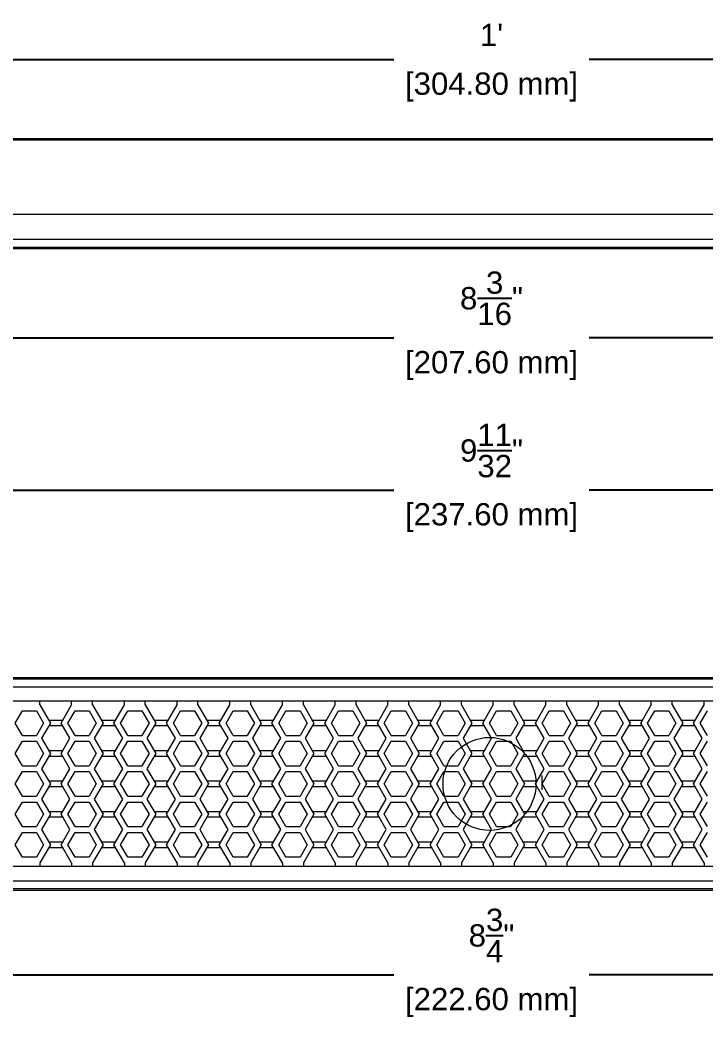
# Model space of a CAD drawing. Header units: inches. Extents: x -2.2 to 18.9, y 3.4 to 18.6.
# Drawn here: x 5.02 to 9.64, y 3.38 to 10.21 of the extents above; entities that cross this region are included whole.
import ezdxf

# ---------------------------------------------------------------- set-up
doc = ezdxf.new("R2010")
doc.units = ezdxf.units.IN
doc.header["$MEASUREMENT"] = 0
doc.layers.get('Defpoints').update_dxf_attribs({"color": 1})
doc.layers.add('Honeycomb', color=7, linetype='Continuous')
doc.styles.add('SLDTEXTSTYLE0', font='TXT', dxfattribs={"width": 0.7})
doc.styles.get("Standard").update_dxf_attribs({"font": 'Arial.ttf'})
doc.dimstyles.new('.1 DIM', dxfattribs={"dimscale": 0, "dimtxt": 0.15, "dimasz": 0.1, "dimexe": 0.18, "dimexo": 0.0625, "dimgap": 0.09, "dimtad": 0, "dimtih": 1, "dimtoh": 1, "dimdec": 5, "dimzin": 0, "dimdsep": 46, "dimlunit": 4, "dimtxsty": 'Standard', "dimcen": 0.09, "dimadec": 0, "dimazin": 0, "dimtfac": 1, "dimtdec": 5, "dimtofl": 0, "dimtmove": 0, "dimatfit": 3, "dimfxl": 1, "dimtolj": 1, "dimtzin": 0, "dimarcsym": 0})

# ---------------------------------------------------------------- blocks, each defined once
blk = doc.blocks.new('*D17')
at = {"layer": 'Defpoints', "color": 0, "lineweight": -2, "transparency": 16777216}
for p, q in [((2.1952, 9.4692), (2.1952, 10.1298)), ((14.1952, 9.4692), (14.1952, 10.1298)), ((2.2952, 9.9498), (7.5373, 9.9498)), ((14.0952, 9.9498), (8.8531, 9.9498))]:
    blk.add_line(p, q, dxfattribs=at)
at = {"layer": 'Defpoints', "color": 0, "transparency": 16777216}
for p in [(2.1952, 9.9498), (2.1952, 9.4067), (14.1952, 9.4067)]:
    blk.add_point(p, dxfattribs=at)
for points in [[(2.2952, 9.9665), (2.2952, 9.9332), (2.1952, 9.9498)], [(14.0952, 9.9665), (14.0952, 9.9332), (14.1952, 9.9498)]]:
    blk.add_solid(points, dxfattribs=at)
at = {"layer": 'Defpoints', "color": 0, "transparency": 16777216, "char_height": 0.15, "attachment_point": 5}
for s, insert in [("\\A1;1'", (8.1952, 10.1148)), ('\\A1;[304.80 mm]', (8.1952, 9.7644))]:
    blk.add_mtext(s, dxfattribs=dict(at, insert=insert))
blk = doc.blocks.new('*D19')
at = {"layer": 'Defpoints', "color": 0, "lineweight": -2, "transparency": 16777216}
for p, q in [((4.1087, 8.4928), (4.1087, 7.8958)), ((12.2817, 8.4928), (12.2817, 7.8958)), ((4.2087, 8.0758), (7.5373, 8.0758)), ((12.1817, 8.0758), (8.8531, 8.0758))]:
    blk.add_line(p, q, dxfattribs=at)
at = {"layer": 'Defpoints', "color": 0, "transparency": 16777216}
for p in [(4.1087, 8.5553), (12.2817, 8.5553), (4.1087, 8.0758)]:
    blk.add_point(p, dxfattribs=at)
for points in [[(4.2087, 8.0925), (4.2087, 8.0592), (4.1087, 8.0758)], [(12.1817, 8.0925), (12.1817, 8.0592), (12.2817, 8.0758)]]:
    blk.add_solid(points, dxfattribs=at)
at = {"layer": 'Defpoints', "color": 0, "transparency": 16777216, "char_height": 0.15, "attachment_point": 5}
for s, insert in [('\\A1;8{\\H1x;\\S3/16;}"', (8.1952, 8.3433)), ('\\A1;[207.60 mm]', (8.1952, 7.8904))]:
    blk.add_mtext(s, dxfattribs=dict(at, insert=insert))
blk = doc.blocks.new('*D24')
at = {"layer": 'Defpoints', "color": 0, "lineweight": -2, "transparency": 16777216}
for p, q in [((3.8133, 4.4052), (3.8133, 3.6107)), ((12.577, 4.4052), (12.577, 3.6107)), ((3.9133, 3.7907), (7.5373, 3.7907)), ((12.477, 3.7907), (8.8531, 3.7907))]:
    blk.add_line(p, q, dxfattribs=at)
at = {"layer": 'Defpoints', "color": 0, "transparency": 16777216}
for p in [(3.8133, 4.4677), (12.577, 4.4677), (12.577, 3.7907)]:
    blk.add_point(p, dxfattribs=at)
for points in [[(3.9133, 3.8074), (3.9133, 3.7741), (3.8133, 3.7907)], [(12.477, 3.8074), (12.477, 3.7741), (12.577, 3.7907)]]:
    blk.add_solid(points, dxfattribs=at)
at = {"layer": 'Defpoints', "color": 0, "transparency": 16777216, "char_height": 0.15, "attachment_point": 5}
for s, insert in [('\\A1;8{\\H1x;\\S3/4;}"', (8.1952, 4.0561)), ('\\A1;[222.60 mm]', (8.1952, 3.6053))]:
    blk.add_mtext(s, dxfattribs=dict(at, insert=insert))
blk = doc.blocks.new('*D30')
at = {"layer": 'Defpoints', "color": 0, "lineweight": -2, "transparency": 16777216}
for p, q in [((3.518, 8.4928), (3.518, 6.8726)), ((12.8723, 8.4928), (12.8723, 6.8726)), ((3.618, 7.0526), (7.5373, 7.0526)), ((12.7723, 7.0526), (8.8531, 7.0526))]:
    blk.add_line(p, q, dxfattribs=at)
at = {"layer": 'Defpoints', "color": 0, "transparency": 16777216}
for p in [(3.518, 8.5553), (12.8723, 8.5553), (3.518, 7.0526)]:
    blk.add_point(p, dxfattribs=at)
for points in [[(3.618, 7.0692), (3.618, 7.0359), (3.518, 7.0526)], [(12.7723, 7.0692), (12.7723, 7.0359), (12.8723, 7.0526)]]:
    blk.add_solid(points, dxfattribs=at)
at = {"layer": 'Defpoints', "color": 0, "transparency": 16777216, "char_height": 0.15, "attachment_point": 5}
for s, insert in [('\\A1;9{\\H1x;\\S11/32;}"', (8.1952, 7.319)), ('\\A1;[237.60 mm]', (8.1952, 6.8671))]:
    blk.add_mtext(s, dxfattribs=dict(at, insert=insert))

msp = doc.modelspace()

# ---------------------------------------------------------------- linework, layer by layer
at = {"layer": 'Honeycomb', "color": 7, "linetype": 'Continuous', "lineweight": 15}
for p, q in [((2.20699, 9.418541), (14.183368, 9.418541)), ((14.183368, 9.40673), (2.20699, 9.40673)), ((14.183368, 8.90655), (2.20699, 8.90655)), ((14.183368, 8.737708), (2.20699, 8.737708)), ((4.120475, 8.686873), (12.269884, 8.686873)), ((12.269884, 8.675062), (4.120475, 8.675062)), ((4.120475, 5.792189), (12.269884, 5.792189)), ((12.269884, 5.780378), (4.120475, 5.780378)), ((4.120475, 5.729197), (12.269884, 5.729197)), ((14.195179, 5.632435), (2.195179, 5.632435)), ((5.155818, 5.60715), (5.155818, 5.632435)), ((5.155818, 5.60715), (5.226282, 5.485103)), ((5.299071, 5.485103), (5.369535, 5.60715)), ((5.369535, 5.60715), (5.369535, 5.632435)), ((5.510463, 5.60715), (5.510463, 5.632435)), ((5.510463, 5.60715), (5.580927, 5.485103)), ((5.653717, 5.485103), (5.724181, 5.60715)), ((5.724181, 5.60715), (5.724181, 5.632435)), ((5.865109, 5.60715), (5.865109, 5.632435)), ((5.865109, 5.60715), (5.935573, 5.485103)), ((6.008363, 5.485103), (6.078827, 5.60715)), ((6.078827, 5.60715), (6.078827, 5.632435)), ((6.219755, 5.60715), (6.219755, 5.632435)), ((6.219755, 5.60715), (6.290219, 5.485103)), ((6.363008, 5.485103), (6.433472, 5.60715)), ((6.433472, 5.60715), (6.433472, 5.632435)), ((6.5744, 5.60715), (6.5744, 5.632435)), ((6.5744, 5.60715), (6.644864, 5.485103)), ((6.717654, 5.485103), (6.788118, 5.60715)), ((6.788118, 5.60715), (6.788118, 5.632435)), ((6.929046, 5.60715), (6.929046, 5.632435)), ((6.929046, 5.60715), (6.99951, 5.485103)), ((7.0723, 5.485103), (7.142764, 5.60715)), ((7.142764, 5.60715), (7.142764, 5.632435)), ((7.283692, 5.60715), (7.283692, 5.632435)), ((7.283692, 5.60715), (7.354156, 5.485103)), ((7.426945, 5.485103), (7.497409, 5.60715)), ((7.497409, 5.60715), (7.497409, 5.632435)), ((7.638337, 5.60715), (7.638337, 5.632435)), ((7.638337, 5.60715), (7.708801, 5.485103)), ((7.781591, 5.485103), (7.852055, 5.60715)), ((7.852055, 5.60715), (7.852055, 5.632435)), ((7.992983, 5.60715), (7.992983, 5.632435)), ((7.992983, 5.60715), (8.063447, 5.485103)), ((8.136237, 5.485103), (8.206701, 5.60715)), ((8.206701, 5.60715), (8.206701, 5.632435)), ((8.347629, 5.60715), (8.347629, 5.632435)), ((8.347629, 5.60715), (8.418093, 5.485103)), ((8.490882, 5.485103), (8.561346, 5.60715)), ((8.561346, 5.60715), (8.561346, 5.632435)), ((8.702274, 5.60715), (8.702274, 5.632435)), ((8.702274, 5.60715), (8.772738, 5.485103)), ((8.845528, 5.485103), (8.915992, 5.60715)), ((8.915992, 5.60715), (8.915992, 5.632435)), ((9.05692, 5.60715), (9.05692, 5.632435)), ((9.05692, 5.60715), (9.127384, 5.485103)), ((9.200174, 5.485103), (9.270638, 5.60715)), ((9.270638, 5.60715), (9.270638, 5.632435)), ((9.411566, 5.60715), (9.411566, 5.632435)), ((9.411566, 5.60715), (9.48203, 5.485103)), ((9.554819, 5.485103), (9.625283, 5.60715)), ((9.625283, 5.60715), (9.625283, 5.632435)), ((4.989886, 5.485103), (5.03762, 5.56778)), ((5.03762, 5.56778), (5.133087, 5.56778)), ((5.133087, 5.56778), (5.180821, 5.485103)), ((5.344532, 5.485103), (5.392266, 5.56778)), ((5.392266, 5.56778), (5.487733, 5.56778)), ((5.487733, 5.56778), (5.535467, 5.485103)), ((5.699178, 5.485103), (5.746911, 5.56778)), ((5.746911, 5.56778), (5.842379, 5.56778)), ((5.842379, 5.56778), (5.890112, 5.485103)), ((6.053823, 5.485103), (6.101557, 5.56778)), ((6.101557, 5.56778), (6.197024, 5.56778)), ((6.197024, 5.56778), (6.244758, 5.485103)), ((6.408469, 5.485103), (6.456203, 5.56778)), ((6.456203, 5.56778), (6.55167, 5.56778)), ((6.55167, 5.56778), (6.599404, 5.485103)), ((6.763115, 5.485103), (6.810848, 5.56778)), ((6.810848, 5.56778), (6.906316, 5.56778)), ((6.906316, 5.56778), (6.954049, 5.485103)), ((7.11776, 5.485103), (7.165494, 5.56778)), ((7.165494, 5.56778), (7.260961, 5.56778)), ((7.260961, 5.56778), (7.308695, 5.485103)), ((7.472406, 5.485103), (7.52014, 5.56778)), ((7.52014, 5.56778), (7.615607, 5.56778)), ((7.615607, 5.56778), (7.663341, 5.485103)), ((7.827052, 5.485103), (7.874785, 5.56778)), ((7.874785, 5.56778), (7.970253, 5.56778)), ((7.970253, 5.56778), (8.017986, 5.485103)), ((8.181697, 5.485103), (8.229431, 5.56778)), ((8.229431, 5.56778), (8.324898, 5.56778)), ((8.324898, 5.56778), (8.372632, 5.485103)), ((8.536343, 5.485103), (8.584077, 5.56778)), ((8.584077, 5.56778), (8.679544, 5.56778)), ((8.679544, 5.56778), (8.727278, 5.485103)), ((8.890989, 5.485103), (8.938722, 5.56778)), ((8.938722, 5.56778), (9.03419, 5.56778)), ((9.03419, 5.56778), (9.081923, 5.485103)), ((9.245634, 5.485103), (9.293368, 5.56778)), ((9.293368, 5.56778), (9.388835, 5.56778)), ((9.388835, 5.56778), (9.436569, 5.485103)), ((9.60028, 5.485103), (9.648014, 5.56778)), ((5.03762, 5.402425), (4.989886, 5.485103)), ((5.180821, 5.485103), (5.133087, 5.402425)), ((5.226282, 5.485103), (5.167183, 5.38274)), ((5.214916, 5.504788), (5.310436, 5.504788)), ((5.310436, 5.465418), (5.214916, 5.465418)), ((5.35817, 5.38274), (5.299071, 5.485103)), ((5.392266, 5.402425), (5.344532, 5.485103)), ((5.535467, 5.485103), (5.487733, 5.402425)), ((5.580927, 5.485103), (5.521828, 5.38274)), ((5.569562, 5.504788), (5.665082, 5.504788)), ((5.665082, 5.465418), (5.569562, 5.465418)), ((5.712816, 5.38274), (5.653717, 5.485103)), ((5.746911, 5.402425), (5.699178, 5.485103)), ((5.890112, 5.485103), (5.842379, 5.402425)), ((5.935573, 5.485103), (5.876474, 5.38274)), ((5.924208, 5.504788), (6.019728, 5.504788)), ((6.019728, 5.465418), (5.924208, 5.465418)), ((6.067461, 5.38274), (6.008363, 5.485103)), ((6.101557, 5.402425), (6.053823, 5.485103)), ((6.244758, 5.485103), (6.197024, 5.402425)), ((6.290219, 5.485103), (6.23112, 5.38274)), ((6.278853, 5.504788), (6.374373, 5.504788)), ((6.374373, 5.465418), (6.278853, 5.465418)), ((6.422107, 5.38274), (6.363008, 5.485103)), ((6.456203, 5.402425), (6.408469, 5.485103)), ((6.599404, 5.485103), (6.55167, 5.402425)), ((6.644864, 5.485103), (6.585765, 5.38274)), ((6.633499, 5.504788), (6.729019, 5.504788)), ((6.729019, 5.465418), (6.633499, 5.465418)), ((6.776753, 5.38274), (6.717654, 5.485103)), ((6.810848, 5.402425), (6.763115, 5.485103)), ((6.954049, 5.485103), (6.906316, 5.402425)), ((6.99951, 5.485103), (6.940411, 5.38274)), ((6.988145, 5.504788), (7.083665, 5.504788)), ((7.083665, 5.465418), (6.988145, 5.465418)), ((7.131398, 5.38274), (7.0723, 5.485103)), ((7.165494, 5.402425), (7.11776, 5.485103)), ((7.308695, 5.485103), (7.260961, 5.402425)), ((7.354156, 5.485103), (7.295057, 5.38274)), ((7.34279, 5.504788), (7.43831, 5.504788)), ((7.43831, 5.465418), (7.34279, 5.465418)), ((7.486044, 5.38274), (7.426945, 5.485103)), ((7.52014, 5.402425), (7.472406, 5.485103)), ((7.663341, 5.485103), (7.615607, 5.402425)), ((7.708801, 5.485103), (7.649702, 5.38274)), ((7.697436, 5.504788), (7.792956, 5.504788)), ((7.792956, 5.465418), (7.697436, 5.465418)), ((7.84069, 5.38274), (7.781591, 5.485103)), ((7.874785, 5.402425), (7.827052, 5.485103)), ((8.017986, 5.485103), (7.970253, 5.402425)), ((8.063447, 5.485103), (8.004348, 5.38274)), ((8.052082, 5.504788), (8.147602, 5.504788)), ((8.147602, 5.465418), (8.052082, 5.465418)), ((8.195335, 5.38274), (8.136237, 5.485103)), ((8.229431, 5.402425), (8.181697, 5.485103)), ((8.372632, 5.485103), (8.324898, 5.402425)), ((8.418093, 5.485103), (8.358994, 5.38274)), ((8.406727, 5.504788), (8.502247, 5.504788)), ((8.502247, 5.465418), (8.406727, 5.465418)), ((8.549981, 5.38274), (8.490882, 5.485103)), ((8.584077, 5.402425), (8.536343, 5.485103)), ((8.727278, 5.485103), (8.679544, 5.402425)), ((8.772738, 5.485103), (8.713639, 5.38274)), ((8.761373, 5.504788), (8.856893, 5.504788)), ((8.856893, 5.465418), (8.761373, 5.465418)), ((8.904627, 5.38274), (8.845528, 5.485103)), ((8.938722, 5.402425), (8.890989, 5.485103)), ((9.081923, 5.485103), (9.03419, 5.402425)), ((9.127384, 5.485103), (9.068285, 5.38274)), ((9.116019, 5.504788), (9.211539, 5.504788)), ((9.211539, 5.465418), (9.116019, 5.465418)), ((9.259272, 5.38274), (9.200174, 5.485103)), ((9.293368, 5.402425), (9.245634, 5.485103)), ((9.436569, 5.485103), (9.388835, 5.402425)), ((9.48203, 5.485103), (9.422931, 5.38274)), ((9.470664, 5.504788), (9.566184, 5.504788)), ((9.566184, 5.465418), (9.470664, 5.465418)), ((9.613918, 5.38274), (9.554819, 5.485103)), ((9.648014, 5.402425), (9.60028, 5.485103)), ((5.03762, 5.402425), (5.133087, 5.402425)), ((5.392266, 5.402425), (5.487733, 5.402425)), ((5.746911, 5.402425), (5.842379, 5.402425)), ((6.101557, 5.402425), (6.197024, 5.402425)), ((6.456203, 5.402425), (6.55167, 5.402425)), ((6.810848, 5.402425), (6.906316, 5.402425)), ((7.165494, 5.402425), (7.260961, 5.402425)), ((7.52014, 5.402425), (7.615607, 5.402425)), ((7.874785, 5.402425), (7.970253, 5.402425)), ((8.229431, 5.402425), (8.324898, 5.402425)), ((8.584077, 5.402425), (8.679544, 5.402425)), ((8.938722, 5.402425), (9.03419, 5.402425)), ((9.293368, 5.402425), (9.388835, 5.402425)), ((4.989886, 5.280378), (5.03762, 5.363055)), ((5.03762, 5.363055), (5.133087, 5.363055)), ((5.133087, 5.363055), (5.180821, 5.280378)), ((5.167183, 5.38274), (5.226282, 5.280378)), ((5.299071, 5.280378), (5.35817, 5.38274)), ((5.344532, 5.280378), (5.392266, 5.363055)), ((5.392266, 5.363055), (5.487733, 5.363055)), ((5.487733, 5.363055), (5.535467, 5.280378)), ((5.521828, 5.38274), (5.580927, 5.280378)), ((5.653717, 5.280378), (5.712816, 5.38274)), ((5.699178, 5.280378), (5.746911, 5.363055)), ((5.746911, 5.363055), (5.842379, 5.363055)), ((5.842379, 5.363055), (5.890112, 5.280378)), ((5.876474, 5.38274), (5.935573, 5.280378)), ((6.008363, 5.280378), (6.067461, 5.38274)), ((6.053823, 5.280378), (6.101557, 5.363055)), ((6.101557, 5.363055), (6.197024, 5.363055)), ((6.197024, 5.363055), (6.244758, 5.280378)), ((6.23112, 5.38274), (6.290219, 5.280378)), ((6.363008, 5.280378), (6.422107, 5.38274)), ((6.408469, 5.280378), (6.456203, 5.363055)), ((6.456203, 5.363055), (6.55167, 5.363055)), ((6.55167, 5.363055), (6.599404, 5.280378)), ((6.585765, 5.38274), (6.644864, 5.280378)), ((6.717654, 5.280378), (6.776753, 5.38274)), ((6.763115, 5.280378), (6.810848, 5.363055)), ((6.810848, 5.363055), (6.906316, 5.363055)), ((6.906316, 5.363055), (6.954049, 5.280378)), ((6.940411, 5.38274), (6.99951, 5.280378)), ((7.0723, 5.280378), (7.131398, 5.38274)), ((7.11776, 5.280378), (7.165494, 5.363055)), ((7.165494, 5.363055), (7.260961, 5.363055)), ((7.260961, 5.363055), (7.308695, 5.280378)), ((7.295057, 5.38274), (7.354156, 5.280378)), ((7.426945, 5.280378), (7.486044, 5.38274)), ((7.472406, 5.280378), (7.52014, 5.363055)), ((7.52014, 5.363055), (7.615607, 5.363055)), ((7.615607, 5.363055), (7.663341, 5.280378)), ((7.649702, 5.38274), (7.708801, 5.280378)), ((7.781591, 5.280378), (7.84069, 5.38274)), ((7.827052, 5.280378), (7.874785, 5.363055)), ((7.874785, 5.363055), (7.970253, 5.363055)), ((7.970253, 5.363055), (8.017986, 5.280378)), ((8.004348, 5.38274), (8.063447, 5.280378)), ((8.136237, 5.280378), (8.195335, 5.38274)), ((8.181697, 5.280378), (8.229431, 5.363055)), ((8.229431, 5.363055), (8.324898, 5.363055)), ((8.324898, 5.363055), (8.372632, 5.280378)), ((8.358994, 5.38274), (8.418093, 5.280378)), ((8.490882, 5.280378), (8.549981, 5.38274)), ((8.536343, 5.280378), (8.584077, 5.363055)), ((8.584077, 5.363055), (8.679544, 5.363055)), ((8.679544, 5.363055), (8.727278, 5.280378)), ((8.713639, 5.38274), (8.772738, 5.280378)), ((8.845528, 5.280378), (8.904627, 5.38274)), ((8.890989, 5.280378), (8.938722, 5.363055)), ((8.938722, 5.363055), (9.03419, 5.363055)), ((9.03419, 5.363055), (9.081923, 5.280378)), ((9.068285, 5.38274), (9.127384, 5.280378)), ((9.200174, 5.280378), (9.259272, 5.38274)), ((9.245634, 5.280378), (9.293368, 5.363055)), ((9.293368, 5.363055), (9.388835, 5.363055)), ((9.388835, 5.363055), (9.436569, 5.280378)), ((9.422931, 5.38274), (9.48203, 5.280378)), ((9.554819, 5.280378), (9.613918, 5.38274)), ((9.60028, 5.280378), (9.648014, 5.363055)), ((5.03762, 5.197701), (4.989886, 5.280378)), ((5.180821, 5.280378), (5.133087, 5.197701)), ((5.226282, 5.280378), (5.167183, 5.178016)), ((5.214916, 5.300063), (5.310436, 5.300063)), ((5.310436, 5.260693), (5.214916, 5.260693)), ((5.35817, 5.178016), (5.299071, 5.280378)), ((5.392266, 5.197701), (5.344532, 5.280378)), ((5.535467, 5.280378), (5.487733, 5.197701)), ((5.580927, 5.280378), (5.521828, 5.178016)), ((5.569562, 5.300063), (5.665082, 5.300063)), ((5.665082, 5.260693), (5.569562, 5.260693)), ((5.712816, 5.178016), (5.653717, 5.280378)), ((5.746911, 5.197701), (5.699178, 5.280378)), ((5.890112, 5.280378), (5.842379, 5.197701)), ((5.935573, 5.280378), (5.876474, 5.178016)), ((5.924208, 5.300063), (6.019728, 5.300063)), ((6.019728, 5.260693), (5.924208, 5.260693)), ((6.067461, 5.178016), (6.008363, 5.280378)), ((6.101557, 5.197701), (6.053823, 5.280378)), ((6.244758, 5.280378), (6.197024, 5.197701)), ((6.290219, 5.280378), (6.23112, 5.178016)), ((6.278853, 5.300063), (6.374373, 5.300063)), ((6.374373, 5.260693), (6.278853, 5.260693)), ((6.422107, 5.178016), (6.363008, 5.280378)), ((6.456203, 5.197701), (6.408469, 5.280378)), ((6.599404, 5.280378), (6.55167, 5.197701)), ((6.644864, 5.280378), (6.585765, 5.178016)), ((6.633499, 5.300063), (6.729019, 5.300063)), ((6.729019, 5.260693), (6.633499, 5.260693)), ((6.776753, 5.178016), (6.717654, 5.280378)), ((6.810848, 5.197701), (6.763115, 5.280378)), ((6.954049, 5.280378), (6.906316, 5.197701)), ((6.99951, 5.280378), (6.940411, 5.178016)), ((6.988145, 5.300063), (7.083665, 5.300063)), ((7.083665, 5.260693), (6.988145, 5.260693)), ((7.131398, 5.178016), (7.0723, 5.280378)), ((7.165494, 5.197701), (7.11776, 5.280378)), ((7.308695, 5.280378), (7.260961, 5.197701)), ((7.354156, 5.280378), (7.295057, 5.178016)), ((7.34279, 5.300063), (7.43831, 5.300063)), ((7.43831, 5.260693), (7.34279, 5.260693)), ((7.486044, 5.178016), (7.426945, 5.280378)), ((7.52014, 5.197701), (7.472406, 5.280378)), ((7.663341, 5.280378), (7.615607, 5.197701)), ((7.708801, 5.280378), (7.649702, 5.178016)), ((7.697436, 5.300063), (7.792956, 5.300063)), ((7.792956, 5.260693), (7.697436, 5.260693)), ((7.84069, 5.178016), (7.781591, 5.280378)), ((7.874785, 5.197701), (7.827052, 5.280378)), ((8.017986, 5.280378), (7.970253, 5.197701)), ((8.063447, 5.280378), (8.004348, 5.178016)), ((8.052082, 5.300063), (8.147602, 5.300063)), ((8.147602, 5.260693), (8.052082, 5.260693)), ((8.195335, 5.178016), (8.136237, 5.280378)), ((8.229431, 5.197701), (8.181697, 5.280378)), ((8.372632, 5.280378), (8.324898, 5.197701)), ((8.418093, 5.280378), (8.358994, 5.178016)), ((8.406727, 5.300063), (8.502247, 5.300063)), ((8.502247, 5.260693), (8.406727, 5.260693)), ((8.549981, 5.178016), (8.490882, 5.280378)), ((8.584077, 5.197701), (8.536343, 5.280378)), ((8.727278, 5.280378), (8.679544, 5.197701)), ((8.772738, 5.280378), (8.713639, 5.178016)), ((8.761373, 5.300063), (8.856893, 5.300063)), ((8.856893, 5.260693), (8.761373, 5.260693)), ((8.904627, 5.178016), (8.845528, 5.280378)), ((8.938722, 5.197701), (8.890989, 5.280378)), ((9.081923, 5.280378), (9.03419, 5.197701)), ((9.127384, 5.280378), (9.068285, 5.178016)), ((9.116019, 5.300063), (9.211539, 5.300063)), ((9.211539, 5.260693), (9.116019, 5.260693)), ((9.259272, 5.178016), (9.200174, 5.280378)), ((9.293368, 5.197701), (9.245634, 5.280378)), ((9.436569, 5.280378), (9.388835, 5.197701)), ((9.48203, 5.280378), (9.422931, 5.178016)), ((9.470664, 5.300063), (9.566184, 5.300063)), ((9.566184, 5.260693), (9.470664, 5.260693)), ((9.613918, 5.178016), (9.554819, 5.280378)), ((9.648014, 5.197701), (9.60028, 5.280378)), ((5.03762, 5.197701), (5.133087, 5.197701)), ((5.392266, 5.197701), (5.487733, 5.197701)), ((5.746911, 5.197701), (5.842379, 5.197701)), ((6.101557, 5.197701), (6.197024, 5.197701)), ((6.456203, 5.197701), (6.55167, 5.197701)), ((6.810848, 5.197701), (6.906316, 5.197701)), ((7.165494, 5.197701), (7.260961, 5.197701)), ((7.52014, 5.197701), (7.615607, 5.197701)), ((7.874785, 5.197701), (7.970253, 5.197701)), ((8.229431, 5.197701), (8.324898, 5.197701)), ((8.584077, 5.197701), (8.679544, 5.197701)), ((8.938722, 5.197701), (9.03419, 5.197701)), ((9.293368, 5.197701), (9.388835, 5.197701)), ((4.989886, 5.075654), (5.03762, 5.158331)), ((5.03762, 5.158331), (5.133087, 5.158331)), ((5.133087, 5.158331), (5.180821, 5.075654)), ((5.167183, 5.178016), (5.226282, 5.075654)), ((5.299071, 5.075654), (5.35817, 5.178016)), ((5.344532, 5.075654), (5.392266, 5.158331)), ((5.392266, 5.158331), (5.487733, 5.158331)), ((5.487733, 5.158331), (5.535467, 5.075654)), ((5.521828, 5.178016), (5.580927, 5.075654)), ((5.653717, 5.075654), (5.712816, 5.178016)), ((5.699178, 5.075654), (5.746911, 5.158331)), ((5.746911, 5.158331), (5.842379, 5.158331)), ((5.842379, 5.158331), (5.890112, 5.075654)), ((5.876474, 5.178016), (5.935573, 5.075654)), ((6.008363, 5.075654), (6.067461, 5.178016)), ((6.053823, 5.075654), (6.101557, 5.158331)), ((6.101557, 5.158331), (6.197024, 5.158331)), ((6.197024, 5.158331), (6.244758, 5.075654)), ((6.23112, 5.178016), (6.290219, 5.075654)), ((6.363008, 5.075654), (6.422107, 5.178016)), ((6.408469, 5.075654), (6.456203, 5.158331)), ((6.456203, 5.158331), (6.55167, 5.158331)), ((6.55167, 5.158331), (6.599404, 5.075654)), ((6.585765, 5.178016), (6.644864, 5.075654)), ((6.717654, 5.075654), (6.776753, 5.178016)), ((6.763115, 5.075654), (6.810848, 5.158331)), ((6.810848, 5.158331), (6.906316, 5.158331)), ((6.906316, 5.158331), (6.954049, 5.075654)), ((6.940411, 5.178016), (6.99951, 5.075654)), ((7.0723, 5.075654), (7.131398, 5.178016)), ((7.11776, 5.075654), (7.165494, 5.158331)), ((7.165494, 5.158331), (7.260961, 5.158331)), ((7.260961, 5.158331), (7.308695, 5.075654)), ((7.295057, 5.178016), (7.354156, 5.075654)), ((7.426945, 5.075654), (7.486044, 5.178016)), ((7.472406, 5.075654), (7.52014, 5.158331)), ((7.52014, 5.158331), (7.615607, 5.158331)), ((7.615607, 5.158331), (7.663341, 5.075654)), ((7.649702, 5.178016), (7.708801, 5.075654)), ((7.781591, 5.075654), (7.84069, 5.178016)), ((7.827052, 5.075654), (7.874785, 5.158331)), ((7.874785, 5.158331), (7.970253, 5.158331)), ((7.970253, 5.158331), (8.017986, 5.075654)), ((8.004348, 5.178016), (8.063447, 5.075654)), ((8.136237, 5.075654), (8.195335, 5.178016)), ((8.181697, 5.075654), (8.229431, 5.158331)), ((8.229431, 5.158331), (8.324898, 5.158331)), ((8.324898, 5.158331), (8.372632, 5.075654)), ((8.358994, 5.178016), (8.418093, 5.075654)), ((8.490882, 5.075654), (8.549981, 5.178016)), ((8.536343, 5.075654), (8.584077, 5.158331)), ((8.584077, 5.158331), (8.679544, 5.158331)), ((8.679544, 5.158331), (8.727278, 5.075654)), ((8.713639, 5.178016), (8.772738, 5.075654)), ((8.845528, 5.075654), (8.904627, 5.178016)), ((8.890989, 5.075654), (8.938722, 5.158331)), ((8.938722, 5.158331), (9.03419, 5.158331)), ((9.03419, 5.158331), (9.081923, 5.075654)), ((9.068285, 5.178016), (9.127384, 5.075654)), ((9.200174, 5.075654), (9.259272, 5.178016)), ((9.245634, 5.075654), (9.293368, 5.158331)), ((9.293368, 5.158331), (9.388835, 5.158331)), ((9.388835, 5.158331), (9.436569, 5.075654)), ((9.422931, 5.178016), (9.48203, 5.075654)), ((9.554819, 5.075654), (9.613918, 5.178016)), ((9.60028, 5.075654), (9.648014, 5.158331)), ((5.03762, 4.992977), (4.989886, 5.075654)), ((5.180821, 5.075654), (5.133087, 4.992977)), ((5.226282, 5.075654), (5.167183, 4.973292)), ((5.214916, 5.095339), (5.310436, 5.095339)), ((5.310436, 5.055969), (5.214916, 5.055969)), ((5.35817, 4.973292), (5.299071, 5.075654)), ((5.392266, 4.992977), (5.344532, 5.075654)), ((5.535467, 5.075654), (5.487733, 4.992977)), ((5.580927, 5.075654), (5.521828, 4.973292)), ((5.569562, 5.095339), (5.665082, 5.095339)), ((5.665082, 5.055969), (5.569562, 5.055969)), ((5.712816, 4.973292), (5.653717, 5.075654)), ((5.746911, 4.992977), (5.699178, 5.075654)), ((5.890112, 5.075654), (5.842379, 4.992977)), ((5.935573, 5.075654), (5.876474, 4.973292)), ((5.924208, 5.095339), (6.019728, 5.095339)), ((6.019728, 5.055969), (5.924208, 5.055969)), ((6.067461, 4.973292), (6.008363, 5.075654)), ((6.101557, 4.992977), (6.053823, 5.075654)), ((6.244758, 5.075654), (6.197024, 4.992977)), ((6.290219, 5.075654), (6.23112, 4.973292)), ((6.278853, 5.095339), (6.374373, 5.095339)), ((6.374373, 5.055969), (6.278853, 5.055969)), ((6.422107, 4.973292), (6.363008, 5.075654)), ((6.456203, 4.992977), (6.408469, 5.075654)), ((6.599404, 5.075654), (6.55167, 4.992977)), ((6.644864, 5.075654), (6.585765, 4.973292)), ((6.633499, 5.095339), (6.729019, 5.095339)), ((6.729019, 5.055969), (6.633499, 5.055969)), ((6.776753, 4.973292), (6.717654, 5.075654)), ((6.810848, 4.992977), (6.763115, 5.075654)), ((6.954049, 5.075654), (6.906316, 4.992977)), ((6.99951, 5.075654), (6.940411, 4.973292)), ((6.988145, 5.095339), (7.083665, 5.095339)), ((7.083665, 5.055969), (6.988145, 5.055969)), ((7.131398, 4.973292), (7.0723, 5.075654)), ((7.165494, 4.992977), (7.11776, 5.075654)), ((7.308695, 5.075654), (7.260961, 4.992977)), ((7.354156, 5.075654), (7.295057, 4.973292)), ((7.34279, 5.095339), (7.43831, 5.095339)), ((7.43831, 5.055969), (7.34279, 5.055969)), ((7.486044, 4.973292), (7.426945, 5.075654)), ((7.52014, 4.992977), (7.472406, 5.075654)), ((7.663341, 5.075654), (7.615607, 4.992977)), ((7.708801, 5.075654), (7.649702, 4.973292)), ((7.697436, 5.095339), (7.792956, 5.095339)), ((7.792956, 5.055969), (7.697436, 5.055969)), ((7.84069, 4.973292), (7.781591, 5.075654)), ((7.874785, 4.992977), (7.827052, 5.075654)), ((8.017986, 5.075654), (7.970253, 4.992977)), ((8.063447, 5.075654), (8.004348, 4.973292)), ((8.052082, 5.095339), (8.147602, 5.095339)), ((8.147602, 5.055969), (8.052082, 5.055969)), ((8.195335, 4.973292), (8.136237, 5.075654)), ((8.229431, 4.992977), (8.181697, 5.075654)), ((8.372632, 5.075654), (8.324898, 4.992977)), ((8.418093, 5.075654), (8.358994, 4.973292)), ((8.406727, 5.095339), (8.502247, 5.095339)), ((8.502247, 5.055969), (8.406727, 5.055969)), ((8.549981, 4.973292), (8.490882, 5.075654)), ((8.584077, 4.992977), (8.536343, 5.075654)), ((8.727278, 5.075654), (8.679544, 4.992977)), ((8.772738, 5.075654), (8.713639, 4.973292)), ((8.761373, 5.095339), (8.856893, 5.095339)), ((8.856893, 5.055969), (8.761373, 5.055969)), ((8.904627, 4.973292), (8.845528, 5.075654)), ((8.938722, 4.992977), (8.890989, 5.075654)), ((9.081923, 5.075654), (9.03419, 4.992977)), ((9.127384, 5.075654), (9.068285, 4.973292)), ((9.116019, 5.095339), (9.211539, 5.095339)), ((9.211539, 5.055969), (9.116019, 5.055969)), ((9.259272, 4.973292), (9.200174, 5.075654)), ((9.293368, 4.992977), (9.245634, 5.075654)), ((9.436569, 5.075654), (9.388835, 4.992977)), ((9.48203, 5.075654), (9.422931, 4.973292)), ((9.470664, 5.095339), (9.566184, 5.095339)), ((9.566184, 5.055969), (9.470664, 5.055969)), ((9.613918, 4.973292), (9.554819, 5.075654)), ((9.648014, 4.992977), (9.60028, 5.075654)), ((5.03762, 4.992977), (5.133087, 4.992977)), ((5.392266, 4.992977), (5.487733, 4.992977)), ((5.746911, 4.992977), (5.842379, 4.992977)), ((6.101557, 4.992977), (6.197024, 4.992977)), ((6.456203, 4.992977), (6.55167, 4.992977)), ((6.810848, 4.992977), (6.906316, 4.992977)), ((7.165494, 4.992977), (7.260961, 4.992977)), ((7.52014, 4.992977), (7.615607, 4.992977)), ((7.874785, 4.992977), (7.970253, 4.992977)), ((8.229431, 4.992977), (8.324898, 4.992977)), ((8.584077, 4.992977), (8.679544, 4.992977)), ((8.938722, 4.992977), (9.03419, 4.992977)), ((9.293368, 4.992977), (9.388835, 4.992977)), ((4.989886, 4.870929), (5.03762, 4.953607)), ((5.03762, 4.953607), (5.133087, 4.953607)), ((5.133087, 4.953607), (5.180821, 4.870929)), ((5.167183, 4.973292), (5.226282, 4.870929)), ((5.299071, 4.870929), (5.35817, 4.973292)), ((5.344532, 4.870929), (5.392266, 4.953607)), ((5.392266, 4.953607), (5.487733, 4.953607)), ((5.487733, 4.953607), (5.535467, 4.870929)), ((5.521828, 4.973292), (5.580927, 4.870929)), ((5.653717, 4.870929), (5.712816, 4.973292)), ((5.699178, 4.870929), (5.746911, 4.953607)), ((5.746911, 4.953607), (5.842379, 4.953607)), ((5.842379, 4.953607), (5.890112, 4.870929)), ((5.876474, 4.973292), (5.935573, 4.870929)), ((6.008363, 4.870929), (6.067461, 4.973292)), ((6.053823, 4.870929), (6.101557, 4.953607)), ((6.101557, 4.953607), (6.197024, 4.953607)), ((6.197024, 4.953607), (6.244758, 4.870929)), ((6.23112, 4.973292), (6.290219, 4.870929)), ((6.363008, 4.870929), (6.422107, 4.973292)), ((6.408469, 4.870929), (6.456203, 4.953607)), ((6.456203, 4.953607), (6.55167, 4.953607)), ((6.55167, 4.953607), (6.599404, 4.870929)), ((6.585765, 4.973292), (6.644864, 4.870929)), ((6.717654, 4.870929), (6.776753, 4.973292)), ((6.763115, 4.870929), (6.810848, 4.953607)), ((6.810848, 4.953607), (6.906316, 4.953607)), ((6.906316, 4.953607), (6.954049, 4.870929)), ((6.940411, 4.973292), (6.99951, 4.870929)), ((7.0723, 4.870929), (7.131398, 4.973292)), ((7.11776, 4.870929), (7.165494, 4.953607)), ((7.165494, 4.953607), (7.260961, 4.953607)), ((7.260961, 4.953607), (7.308695, 4.870929)), ((7.295057, 4.973292), (7.354156, 4.870929)), ((7.426945, 4.870929), (7.486044, 4.973292)), ((7.472406, 4.870929), (7.52014, 4.953607)), ((7.52014, 4.953607), (7.615607, 4.953607)), ((7.615607, 4.953607), (7.663341, 4.870929)), ((7.649702, 4.973292), (7.708801, 4.870929)), ((7.781591, 4.870929), (7.84069, 4.973292)), ((7.827052, 4.870929), (7.874785, 4.953607)), ((7.874785, 4.953607), (7.970253, 4.953607)), ((7.970253, 4.953607), (8.017986, 4.870929)), ((8.004348, 4.973292), (8.063447, 4.870929)), ((8.136237, 4.870929), (8.195335, 4.973292)), ((8.181697, 4.870929), (8.229431, 4.953607)), ((8.229431, 4.953607), (8.324898, 4.953607)), ((8.324898, 4.953607), (8.372632, 4.870929)), ((8.358994, 4.973292), (8.418093, 4.870929)), ((8.490882, 4.870929), (8.549981, 4.973292)), ((8.536343, 4.870929), (8.584077, 4.953607)), ((8.584077, 4.953607), (8.679544, 4.953607)), ((8.679544, 4.953607), (8.727278, 4.870929)), ((8.713639, 4.973292), (8.772738, 4.870929)), ((8.845528, 4.870929), (8.904627, 4.973292)), ((8.890989, 4.870929), (8.938722, 4.953607)), ((8.938722, 4.953607), (9.03419, 4.953607)), ((9.03419, 4.953607), (9.081923, 4.870929)), ((9.068285, 4.973292), (9.127384, 4.870929)), ((9.200174, 4.870929), (9.259272, 4.973292)), ((9.245634, 4.870929), (9.293368, 4.953607)), ((9.293368, 4.953607), (9.388835, 4.953607)), ((9.388835, 4.953607), (9.436569, 4.870929)), ((9.422931, 4.973292), (9.48203, 4.870929)), ((9.554819, 4.870929), (9.613918, 4.973292)), ((9.60028, 4.870929), (9.648014, 4.953607)), ((5.03762, 4.788252), (4.989886, 4.870929)), ((5.180821, 4.870929), (5.133087, 4.788252)), ((5.226282, 4.870929), (5.167183, 4.768567)), ((5.214916, 4.890614), (5.310436, 4.890614)), ((5.310436, 4.851244), (5.214916, 4.851244)), ((5.35817, 4.768567), (5.299071, 4.870929)), ((5.392266, 4.788252), (5.344532, 4.870929)), ((5.535467, 4.870929), (5.487733, 4.788252)), ((5.580927, 4.870929), (5.521828, 4.768567)), ((5.569562, 4.890614), (5.665082, 4.890614)), ((5.665082, 4.851244), (5.569562, 4.851244)), ((5.712816, 4.768567), (5.653717, 4.870929)), ((5.746911, 4.788252), (5.699178, 4.870929)), ((5.890112, 4.870929), (5.842379, 4.788252)), ((5.935573, 4.870929), (5.876474, 4.768567)), ((5.924208, 4.890614), (6.019728, 4.890614)), ((6.019728, 4.851244), (5.924208, 4.851244)), ((6.067461, 4.768567), (6.008363, 4.870929)), ((6.101557, 4.788252), (6.053823, 4.870929)), ((6.244758, 4.870929), (6.197024, 4.788252)), ((6.290219, 4.870929), (6.23112, 4.768567)), ((6.278853, 4.890614), (6.374373, 4.890614)), ((6.374373, 4.851244), (6.278853, 4.851244)), ((6.422107, 4.768567), (6.363008, 4.870929)), ((6.456203, 4.788252), (6.408469, 4.870929)), ((6.599404, 4.870929), (6.55167, 4.788252)), ((6.644864, 4.870929), (6.585765, 4.768567)), ((6.633499, 4.890614), (6.729019, 4.890614)), ((6.729019, 4.851244), (6.633499, 4.851244)), ((6.776753, 4.768567), (6.717654, 4.870929)), ((6.810848, 4.788252), (6.763115, 4.870929)), ((6.954049, 4.870929), (6.906316, 4.788252)), ((6.99951, 4.870929), (6.940411, 4.768567)), ((6.988145, 4.890614), (7.083665, 4.890614)), ((7.083665, 4.851244), (6.988145, 4.851244)), ((7.131398, 4.768567), (7.0723, 4.870929)), ((7.165494, 4.788252), (7.11776, 4.870929)), ((7.308695, 4.870929), (7.260961, 4.788252)), ((7.354156, 4.870929), (7.295057, 4.768567)), ((7.34279, 4.890614), (7.43831, 4.890614)), ((7.43831, 4.851244), (7.34279, 4.851244)), ((7.486044, 4.768567), (7.426945, 4.870929)), ((7.52014, 4.788252), (7.472406, 4.870929)), ((7.663341, 4.870929), (7.615607, 4.788252)), ((7.708801, 4.870929), (7.649702, 4.768567)), ((7.697436, 4.890614), (7.792956, 4.890614)), ((7.792956, 4.851244), (7.697436, 4.851244)), ((7.84069, 4.768567), (7.781591, 4.870929)), ((7.874785, 4.788252), (7.827052, 4.870929)), ((8.017986, 4.870929), (7.970253, 4.788252)), ((8.063447, 4.870929), (8.004348, 4.768567)), ((8.052082, 4.890614), (8.147602, 4.890614)), ((8.147602, 4.851244), (8.052082, 4.851244)), ((8.195335, 4.768567), (8.136237, 4.870929)), ((8.229431, 4.788252), (8.181697, 4.870929)), ((8.372632, 4.870929), (8.324898, 4.788252)), ((8.418093, 4.870929), (8.358994, 4.768567)), ((8.406727, 4.890614), (8.502247, 4.890614)), ((8.502247, 4.851244), (8.406727, 4.851244)), ((8.549981, 4.768567), (8.490882, 4.870929)), ((8.584077, 4.788252), (8.536343, 4.870929)), ((8.727278, 4.870929), (8.679544, 4.788252)), ((8.772738, 4.870929), (8.713639, 4.768567)), ((8.761373, 4.890614), (8.856893, 4.890614)), ((8.856893, 4.851244), (8.761373, 4.851244)), ((8.904627, 4.768567), (8.845528, 4.870929)), ((8.938722, 4.788252), (8.890989, 4.870929)), ((9.081923, 4.870929), (9.03419, 4.788252)), ((9.127384, 4.870929), (9.068285, 4.768567)), ((9.116019, 4.890614), (9.211539, 4.890614)), ((9.211539, 4.851244), (9.116019, 4.851244)), ((9.259272, 4.768567), (9.200174, 4.870929)), ((9.293368, 4.788252), (9.245634, 4.870929)), ((9.436569, 4.870929), (9.388835, 4.788252)), ((9.48203, 4.870929), (9.422931, 4.768567)), ((9.470664, 4.890614), (9.566184, 4.890614)), ((9.566184, 4.851244), (9.470664, 4.851244)), ((9.613918, 4.768567), (9.554819, 4.870929)), ((9.648014, 4.788252), (9.60028, 4.870929)), ((5.03762, 4.788252), (5.133087, 4.788252)), ((5.392266, 4.788252), (5.487733, 4.788252)), ((5.746911, 4.788252), (5.842379, 4.788252)), ((6.101557, 4.788252), (6.197024, 4.788252)), ((6.456203, 4.788252), (6.55167, 4.788252)), ((6.810848, 4.788252), (6.906316, 4.788252)), ((7.165494, 4.788252), (7.260961, 4.788252)), ((7.52014, 4.788252), (7.615607, 4.788252)), ((7.874785, 4.788252), (7.970253, 4.788252)), ((8.229431, 4.788252), (8.324898, 4.788252)), ((8.584077, 4.788252), (8.679544, 4.788252)), ((8.938722, 4.788252), (9.03419, 4.788252)), ((9.293368, 4.788252), (9.388835, 4.788252)), ((4.989886, 4.666205), (5.03762, 4.748882)), ((5.03762, 4.748882), (5.133087, 4.748882)), ((5.133087, 4.748882), (5.180821, 4.666205)), ((5.167183, 4.768567), (5.226282, 4.666205)), ((5.299071, 4.666205), (5.35817, 4.768567)), ((5.344532, 4.666205), (5.392266, 4.748882)), ((5.392266, 4.748882), (5.487733, 4.748882)), ((5.487733, 4.748882), (5.535467, 4.666205)), ((5.521828, 4.768567), (5.580927, 4.666205)), ((5.653717, 4.666205), (5.712816, 4.768567)), ((5.699178, 4.666205), (5.746911, 4.748882)), ((5.746911, 4.748882), (5.842379, 4.748882)), ((5.842379, 4.748882), (5.890112, 4.666205)), ((5.876474, 4.768567), (5.935573, 4.666205)), ((6.008363, 4.666205), (6.067461, 4.768567)), ((6.053823, 4.666205), (6.101557, 4.748882)), ((6.101557, 4.748882), (6.197024, 4.748882)), ((6.197024, 4.748882), (6.244758, 4.666205)), ((6.23112, 4.768567), (6.290219, 4.666205)), ((6.363008, 4.666205), (6.422107, 4.768567)), ((6.408469, 4.666205), (6.456203, 4.748882)), ((6.456203, 4.748882), (6.55167, 4.748882)), ((6.55167, 4.748882), (6.599404, 4.666205)), ((6.585765, 4.768567), (6.644864, 4.666205)), ((6.717654, 4.666205), (6.776753, 4.768567)), ((6.763115, 4.666205), (6.810848, 4.748882)), ((6.810848, 4.748882), (6.906316, 4.748882)), ((6.906316, 4.748882), (6.954049, 4.666205)), ((6.940411, 4.768567), (6.99951, 4.666205)), ((7.0723, 4.666205), (7.131398, 4.768567)), ((7.11776, 4.666205), (7.165494, 4.748882)), ((7.165494, 4.748882), (7.260961, 4.748882)), ((7.260961, 4.748882), (7.308695, 4.666205)), ((7.295057, 4.768567), (7.354156, 4.666205)), ((7.426945, 4.666205), (7.486044, 4.768567)), ((7.472406, 4.666205), (7.52014, 4.748882)), ((7.52014, 4.748882), (7.615607, 4.748882)), ((7.615607, 4.748882), (7.663341, 4.666205)), ((7.649702, 4.768567), (7.708801, 4.666205)), ((7.781591, 4.666205), (7.84069, 4.768567)), ((7.827052, 4.666205), (7.874785, 4.748882)), ((7.874785, 4.748882), (7.970253, 4.748882)), ((7.970253, 4.748882), (8.017986, 4.666205)), ((8.004348, 4.768567), (8.063447, 4.666205)), ((8.136237, 4.666205), (8.195335, 4.768567)), ((8.181697, 4.666205), (8.229431, 4.748882)), ((8.229431, 4.748882), (8.324898, 4.748882)), ((8.324898, 4.748882), (8.372632, 4.666205)), ((8.358994, 4.768567), (8.418093, 4.666205)), ((8.490882, 4.666205), (8.549981, 4.768567)), ((8.536343, 4.666205), (8.584077, 4.748882)), ((8.584077, 4.748882), (8.679544, 4.748882)), ((8.679544, 4.748882), (8.727278, 4.666205)), ((8.713639, 4.768567), (8.772738, 4.666205)), ((8.845528, 4.666205), (8.904627, 4.768567)), ((8.890989, 4.666205), (8.938722, 4.748882)), ((8.938722, 4.748882), (9.03419, 4.748882)), ((9.03419, 4.748882), (9.081923, 4.666205)), ((9.068285, 4.768567), (9.127384, 4.666205)), ((9.200174, 4.666205), (9.259272, 4.768567)), ((9.245634, 4.666205), (9.293368, 4.748882)), ((9.293368, 4.748882), (9.388835, 4.748882)), ((9.388835, 4.748882), (9.436569, 4.666205)), ((9.422931, 4.768567), (9.48203, 4.666205)), ((9.554819, 4.666205), (9.613918, 4.768567)), ((9.60028, 4.666205), (9.648014, 4.748882)), ((5.03762, 4.583528), (4.989886, 4.666205)), ((5.180821, 4.666205), (5.133087, 4.583528)), ((5.226282, 4.666205), (5.155818, 4.544158)), ((5.214916, 4.68589), (5.310436, 4.68589)), ((5.310436, 4.64652), (5.214916, 4.64652)), ((5.369535, 4.544158), (5.299071, 4.666205)), ((5.392266, 4.583528), (5.344532, 4.666205)), ((5.535467, 4.666205), (5.487733, 4.583528)), ((5.580927, 4.666205), (5.510463, 4.544158)), ((5.569562, 4.68589), (5.665082, 4.68589)), ((5.665082, 4.64652), (5.569562, 4.64652)), ((5.724181, 4.544158), (5.653717, 4.666205)), ((5.746911, 4.583528), (5.699178, 4.666205)), ((5.890112, 4.666205), (5.842379, 4.583528)), ((5.935573, 4.666205), (5.865109, 4.544158)), ((5.924208, 4.68589), (6.019728, 4.68589)), ((6.019728, 4.64652), (5.924208, 4.64652)), ((6.078827, 4.544158), (6.008363, 4.666205)), ((6.101557, 4.583528), (6.053823, 4.666205)), ((6.244758, 4.666205), (6.197024, 4.583528)), ((6.290219, 4.666205), (6.219755, 4.544158)), ((6.278853, 4.68589), (6.374373, 4.68589)), ((6.374373, 4.64652), (6.278853, 4.64652)), ((6.433472, 4.544158), (6.363008, 4.666205)), ((6.456203, 4.583528), (6.408469, 4.666205)), ((6.599404, 4.666205), (6.55167, 4.583528)), ((6.644864, 4.666205), (6.5744, 4.544158)), ((6.633499, 4.68589), (6.729019, 4.68589)), ((6.729019, 4.64652), (6.633499, 4.64652)), ((6.788118, 4.544158), (6.717654, 4.666205)), ((6.810848, 4.583528), (6.763115, 4.666205)), ((6.954049, 4.666205), (6.906316, 4.583528)), ((6.99951, 4.666205), (6.929046, 4.544158)), ((6.988145, 4.68589), (7.083665, 4.68589)), ((7.083665, 4.64652), (6.988145, 4.64652)), ((7.142764, 4.544158), (7.0723, 4.666205)), ((7.165494, 4.583528), (7.11776, 4.666205)), ((7.308695, 4.666205), (7.260961, 4.583528)), ((7.354156, 4.666205), (7.283692, 4.544158)), ((7.34279, 4.68589), (7.43831, 4.68589)), ((7.43831, 4.64652), (7.34279, 4.64652)), ((7.497409, 4.544158), (7.426945, 4.666205)), ((7.52014, 4.583528), (7.472406, 4.666205)), ((7.663341, 4.666205), (7.615607, 4.583528)), ((7.708801, 4.666205), (7.638337, 4.544158)), ((7.697436, 4.68589), (7.792956, 4.68589)), ((7.792956, 4.64652), (7.697436, 4.64652)), ((7.852055, 4.544158), (7.781591, 4.666205)), ((7.874785, 4.583528), (7.827052, 4.666205)), ((8.017986, 4.666205), (7.970253, 4.583528)), ((8.063447, 4.666205), (7.992983, 4.544158)), ((8.052082, 4.68589), (8.147602, 4.68589)), ((8.147602, 4.64652), (8.052082, 4.64652)), ((8.206701, 4.544158), (8.136237, 4.666205)), ((8.229431, 4.583528), (8.181697, 4.666205)), ((8.372632, 4.666205), (8.324898, 4.583528)), ((8.418093, 4.666205), (8.347629, 4.544158)), ((8.406727, 4.68589), (8.502247, 4.68589)), ((8.502247, 4.64652), (8.406727, 4.64652)), ((8.561346, 4.544158), (8.490882, 4.666205)), ((8.584077, 4.583528), (8.536343, 4.666205)), ((8.727278, 4.666205), (8.679544, 4.583528)), ((8.772738, 4.666205), (8.702274, 4.544158)), ((8.761373, 4.68589), (8.856893, 4.68589)), ((8.856893, 4.64652), (8.761373, 4.64652)), ((8.915992, 4.544158), (8.845528, 4.666205)), ((8.938722, 4.583528), (8.890989, 4.666205)), ((9.081923, 4.666205), (9.03419, 4.583528)), ((9.127384, 4.666205), (9.05692, 4.544158)), ((9.116019, 4.68589), (9.211539, 4.68589)), ((9.211539, 4.64652), (9.116019, 4.64652)), ((9.270638, 4.544158), (9.200174, 4.666205)), ((9.293368, 4.583528), (9.245634, 4.666205)), ((9.436569, 4.666205), (9.388835, 4.583528)), ((9.48203, 4.666205), (9.411566, 4.544158)), ((9.470664, 4.68589), (9.566184, 4.68589)), ((9.566184, 4.64652), (9.470664, 4.64652)), ((9.625283, 4.544158), (9.554819, 4.666205)), ((9.648014, 4.583528), (9.60028, 4.666205)), ((5.133087, 4.583528), (5.03762, 4.583528)), ((5.487733, 4.583528), (5.392266, 4.583528)), ((5.842379, 4.583528), (5.746911, 4.583528)), ((6.197024, 4.583528), (6.101557, 4.583528)), ((6.55167, 4.583528), (6.456203, 4.583528)), ((6.906316, 4.583528), (6.810848, 4.583528)), ((7.260961, 4.583528), (7.165494, 4.583528)), ((7.615607, 4.583528), (7.52014, 4.583528)), ((7.970253, 4.583528), (7.874785, 4.583528)), ((8.324898, 4.583528), (8.229431, 4.583528)), ((8.679544, 4.583528), (8.584077, 4.583528)), ((9.03419, 4.583528), (8.938722, 4.583528)), ((9.388835, 4.583528), (9.293368, 4.583528)), ((14.195179, 4.518872), (2.195179, 4.518872)), ((5.155818, 4.544158), (5.155818, 4.518872)), ((5.369535, 4.544158), (5.369535, 4.518872)), ((5.510463, 4.544158), (5.510463, 4.518872)), ((5.724181, 4.544158), (5.724181, 4.518872)), ((5.865109, 4.544158), (5.865109, 4.518872)), ((6.078827, 4.544158), (6.078827, 4.518872)), ((6.219755, 4.544158), (6.219755, 4.518872)), ((6.433472, 4.544158), (6.433472, 4.518872)), ((6.5744, 4.544158), (6.5744, 4.518872)), ((6.788118, 4.544158), (6.788118, 4.518872)), ((6.929046, 4.544158), (6.929046, 4.518872)), ((7.142764, 4.544158), (7.142764, 4.518872)), ((7.283692, 4.544158), (7.283692, 4.518872)), ((7.497409, 4.544158), (7.497409, 4.518872)), ((7.638337, 4.544158), (7.638337, 4.518872)), ((7.852055, 4.544158), (7.852055, 4.518872)), ((7.992983, 4.544158), (7.992983, 4.518872)), ((8.206701, 4.544158), (8.206701, 4.518872)), ((8.347629, 4.544158), (8.347629, 4.518872)), ((8.561346, 4.544158), (8.561346, 4.518872)), ((8.702274, 4.544158), (8.702274, 4.518872)), ((8.915992, 4.544158), (8.915992, 4.518872)), ((9.05692, 4.544158), (9.05692, 4.518872)), ((9.270638, 4.544158), (9.270638, 4.518872)), ((9.411566, 4.544158), (9.411566, 4.518872)), ((9.625283, 4.544158), (9.625283, 4.518872)), ((12.269884, 4.422111), (4.120475, 4.422111)), ((4.120475, 4.370929), (12.269884, 4.370929)), ((12.269884, 4.359118), (4.120475, 4.359118))]:
    msp.add_line(p, q, dxfattribs=at)
at = {"layer": 'Honeycomb', "color": 7, "linetype": 'Continuous', "lineweight": 0}
msp.add_circle((8.181697, 5.075654), 0.312722, dxfattribs=at)

# ---------------------------------------------------------------- texts
at = {"layer": 'Honeycomb', "color": 7, "linetype": 'Continuous', "lineweight": 0, "insert": (8.522682, 5.132504), "char_height": 0.098425, "attachment_point": 1, "style": 'SLDTEXTSTYLE0'}
msp.add_mtext('I', dxfattribs=at)

# ---------------------------------------------------------------- dimensions: what is measured, and where the dimension line sits
at = {"layer": 'Defpoints'}
for base, p1, p2, picture, middle in [((2.195179, 9.949826), (14.195179, 9.40673), (2.195179, 9.40673), '*D17', (8.195179, 9.949826)), ((3.518014, 7.052551), (12.872344, 8.555343), (3.518014, 8.555343), '*D30', (8.195179, 7.052551)), ((4.108663, 8.075836), (12.281695, 8.555343), (4.108663, 8.555343), '*D19', (8.195179, 8.075836)), ((12.57702, 3.790734), (3.813339, 4.467699), (12.57702, 4.467699), '*D24', (8.195179, 3.790734))]:
    dim = msp.add_linear_dim(base=base, p1=p1, p2=p2, dimstyle='.1 DIM', override={"dimscale": 1, "dimpost": '\\X'}, dxfattribs=at)
    dim.commit()
    dim.dimension.update_dxf_attribs({"geometry": picture, "text_midpoint": middle})

doc.saveas('drawing.dxf')
